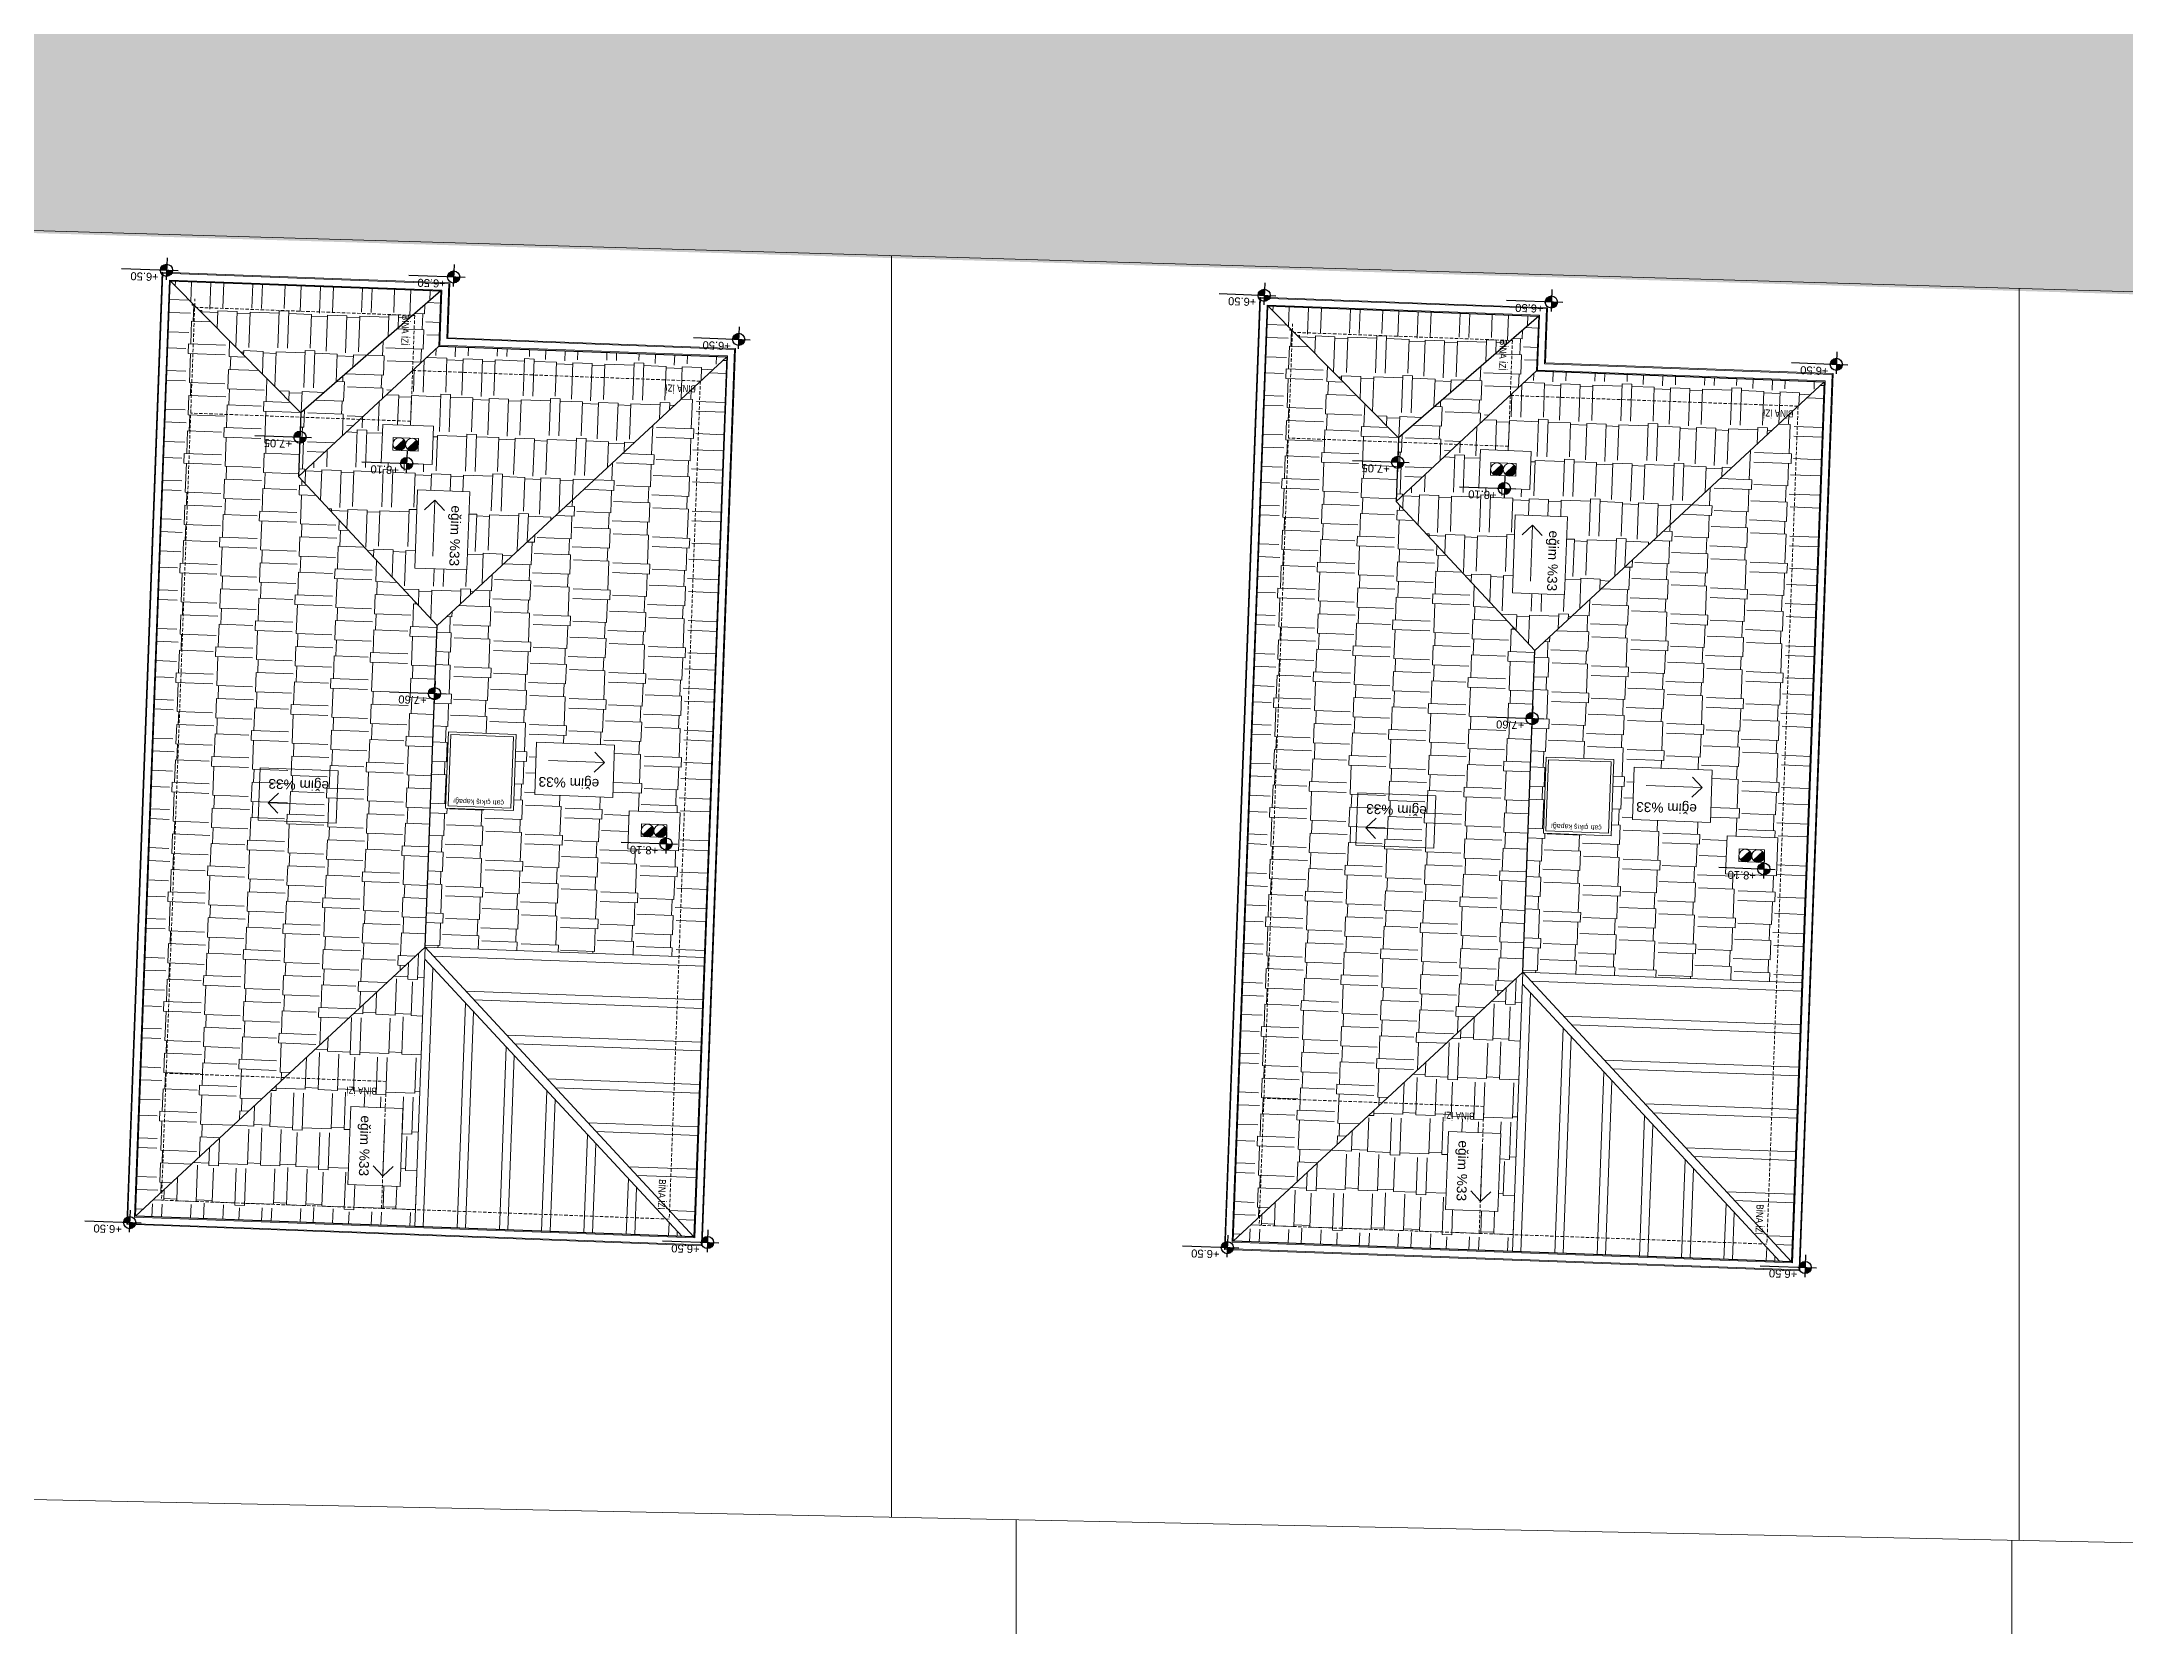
# Model space of a CAD drawing. Header units: centimetres. Extents: x 63871 to 181827, y -95930 to 42199.
# Drawn here: x 173353 to 175814, y -31259 to -29388 of the extents above; entities that cross this region are included whole.
import ezdxf
from ezdxf.enums import TextEntityAlignment as Align

# ---------------------------------------------------------------- set-up
doc = ezdxf.new("R2010")
doc.units = ezdxf.units.CM
doc.linetypes.add('11-021_500-SatisOfisi_220512$0${ Diamond }', pattern=[12, 4, -2, 2, 2, -2])
for name, color, linetype, lineweight in [('A-AREA-IDEN', 7, 'Continuous', 9), ('ARA SINIRLAR', 225, 'Continuous', 15), ('ARM_Pen_No__252', 8, 'Continuous', 18), ('Baca', 82, 'Continuous', 9), ('İz DÜŞÜMÜ', 7, '11-021_500-SatisOfisi_220512$0${ Diamond }', 18), ('OLUK', 222, 'Continuous', 15), ('TARAMA', 251, 'Continuous', 5), ('Çatı', 144, 'Continuous', 30)]:
    doc.layers.add(name, color=color, linetype=linetype, lineweight=lineweight)
doc.layers.add('KOT', color=171, linetype='Continuous')
doc.styles.add('Arial', font='Arial.ttf', dxfattribs={"height": 250})
doc.styles.add('Arial_1', font='Arial.ttf', dxfattribs={"height": 300})
doc.styles.add('MtXpl_Arial_Narrow_1', font='')
doc.styles.get('MtXpl_Arial_Narrow_1').set_extended_font_data('Arial Narrow')
pattern_1 = [(177.87319, (371529.93, -1737.8), (-98.784803, -42.082955), [22.86, -19.05, 26.67, -11.43, 34.29, -15.24]), (177.87319, (371507.013, -1738.854), (-98.784803, -42.082955), [19.05, -72.39, 15.24, -22.86]), (177.87319, (371461.5, -1732.398), (-98.784803, -42.082955), [11.43, -118.11]), (267.87319, (371529.928, -1737.798), (30.6659616, -46.8903553), [43.815, -139.065]), (267.87319, (371507.084, -1736.95), (30.6659616, -46.8903553), [42.8625, -140.0175]), (267.87319, (371488.047, -1736.243), (30.6659616, -46.8903553), [40.005, -142.875]), (267.87319, (371461.5, -1732.398), (30.6659616, -46.8903553), [43.815, -139.065]), (267.87319, (371450.08, -1731.973), (30.6659616, -46.8903553), [43.815, -139.065]), (267.87319, (371415.707, -1733.556), (30.6659616, -46.8903553), [41.91, -140.97])]
pattern_2 = [(87.87319, (371529.93, -1737.8), (-42.082955, 98.784803), [22.86, -19.05, 26.67, -11.43, 34.29, -15.24]), (87.87319, (371528.873, -1714.883), (-42.082955, 98.784803), [19.05, -72.39, 15.24, -22.86]), (87.87319, (371535.33, -1669.37), (-42.082955, 98.784803), [11.43, -118.11]), (177.87319, (371529.928, -1737.798), (-46.8903553, -30.6659616), [43.815, -139.065]), (177.87319, (371530.777, -1714.954), (-46.8903553, -30.6659616), [42.8625, -140.0175]), (177.87319, (371531.483, -1695.917), (-46.8903553, -30.6659616), [40.005, -142.875]), (177.87319, (371535.33, -1669.37), (-46.8903553, -30.6659616), [43.815, -139.065]), (177.87319, (371535.753, -1657.95), (-46.8903553, -30.6659616), [43.815, -139.065]), (177.87319, (371534.17, -1623.577), (-46.8903553, -30.6659616), [41.91, -140.97])]
pattern_3 = [(177.87319, (372826.173, -1767.34), (-98.784803, -42.082955), [22.86, -19.05, 26.67, -11.43, 34.29, -15.24]), (177.87319, (372803.26, -1768.397), (-98.784803, -42.082955), [19.05, -72.39, 15.24, -22.86]), (177.87319, (372757.746, -1761.94), (-98.784803, -42.082955), [11.43, -118.11]), (267.87319, (372826.173, -1767.342), (30.6659616, -46.8903553), [43.815, -139.065]), (267.87319, (372803.33, -1766.494), (30.6659616, -46.8903553), [42.8625, -140.0175]), (267.87319, (372784.29, -1765.787), (30.6659616, -46.8903553), [40.005, -142.875]), (267.87319, (372757.746, -1761.94), (30.6659616, -46.8903553), [43.815, -139.065]), (267.87319, (372746.324, -1761.517), (30.6659616, -46.8903553), [43.815, -139.065]), (267.87319, (372711.95, -1763.1), (30.6659616, -46.8903553), [41.91, -140.97])]
pattern_4 = [(87.87319, (372826.173, -1767.34), (-42.082955, 98.784803), [22.86, -19.05, 26.67, -11.43, 34.29, -15.24]), (87.87319, (372825.117, -1744.427), (-42.082955, 98.784803), [19.05, -72.39, 15.24, -22.86]), (87.87319, (372831.573, -1698.915), (-42.082955, 98.784803), [11.43, -118.11]), (177.87319, (372826.173, -1767.342), (-46.8903553, -30.6659616), [43.815, -139.065]), (177.87319, (372827.02, -1744.498), (-46.8903553, -30.6659616), [42.8625, -140.0175]), (177.87319, (372827.728, -1725.46), (-46.8903553, -30.6659616), [40.005, -142.875]), (177.87319, (372831.573, -1698.915), (-46.8903553, -30.6659616), [43.815, -139.065]), (177.87319, (372831.998, -1687.493), (-46.8903553, -30.6659616), [43.815, -139.065]), (177.87319, (372830.415, -1653.12), (-46.8903553, -30.6659616), [41.91, -140.97])]

# ---------------------------------------------------------------- blocks, each defined once
blk = doc.blocks.new('afadfa')
at = {"layer": 'Baca'}
h = blk.add_hatch(color=0, dxfattribs=at)
h.dxf.hatch_style = 1
h.paths.add_polyline_path([(525548.6, 4261233.8, 0.670516), (525535.8, 4261228.6, 0.199315), (525538, 4261223.2)])
h = blk.add_hatch(color=0, dxfattribs=at)
h.dxf.hatch_style = 1
h.paths.add_polyline_path([(525563.7, 4261233.8, 0.675614), (525550.8, 4261228.6, 0.202965), (525553, 4261223.2)])
for p, q in [((525538, 4261223.2), (525548.6, 4261233.8)), ((525553, 4261223.2), (525563.7, 4261233.8))]:
    blk.add_line(p, q, dxfattribs=at)
blk.add_lwpolyline([(525535.8, 4261236.1), (525565.8, 4261236), (525565.8, 4261221), (525535.8, 4261221.1)], close=True, dxfattribs=at)
for centre in [(525543.3, 4261228.6), (525558.3, 4261228.6)]:
    blk.add_circle(centre, 7.5, dxfattribs=at)

msp = doc.modelspace()

# ---------------------------------------------------------------- hatches: boundary and pattern name
at = {"layer": 'ARM_Pen_No__252'}
h = msp.add_hatch(dxfattribs=at)
h.set_pattern_fill('AR-HBONE', color=256, scale=0.51)
h.set_pattern_definition([(45, (0, -50000), (0, 73.27889), [155.448, -51.816]), (135, (36.64, -49963.36), (7e-15, 73.27889), [155.448, -51.816])])
h.paths.add_polyline_path([(166587.4, -29014.1), (166646, -29418.8), (178425.7, -29762.2), (178443.2, -29362.6)])

# ---------------------------------------------------------------- linework, layer by layer
at = {"layer": 'ARA SINIRLAR', "color": 5}
for p, q in [((178425.8, -29759.3), (166646.1, -29415.9)), ((174357, -29640.7), (174357, -31130.3)), ((175688.8, -29679.5), (175688.8, -31157.5)), ((166872, -30977), (178362.4, -31212.3)), ((174504.3, -31133.3), (174504.3, -32795.3)), ((175680.2, -31157.4), (175680.2, -32820.1))]:
    msp.add_line(p, q, dxfattribs=at)

# ---------------------------------------------------------------- next in the draw order: wipeouts: each hides what was drawn before it
for points in [[(174172.8, -29750.4), (174133.4, -30809.7), (173453.9, -30784.4), (173495.6, -29660.2), (173835.4, -29672.8), (173833, -29737.8)], [(175469, -29779.9), (175429.7, -30839.2), (174750.1, -30814), (174791.9, -29689.8), (175131.7, -29702.4), (175129.2, -29767.3)]]:
    msp.add_wipeout(points).dxf.layer = 'OLUK'

# ---------------------------------------------------------------- next in the draw order: hatches: boundary and pattern name
at = {"layer": 'KOT'}
h = msp.add_hatch(color=256, dxfattribs=at)
h.dxf.hatch_style = 1
h.paths.add_polyline_path([(173493.8, -29657.8, 0.009987), (173493.8, -29658.1), (173501, -29658.3), (173501.3, -29650.9, 0.414214)])
h = msp.add_hatch(color=256, dxfattribs=at)
h.dxf.hatch_style = 1
h.paths.add_polyline_path([(173500.7, -29664.8, 0.402561), (173508.2, -29658.2), (173501, -29657.9)])
h = msp.add_hatch(color=256, dxfattribs=at)
h.dxf.hatch_style = 1
h.paths.add_polyline_path([(173832.9, -29665.6, 0.009987), (173832.9, -29665.9), (173840, -29666.2), (173840.3, -29658.7, 0.414214)])
h = msp.add_hatch(color=256, dxfattribs=at)
h.dxf.hatch_style = 1
h.paths.add_polyline_path([(173839.8, -29672.7, 0.402561), (173847.2, -29666), (173840, -29665.8)])
h = msp.add_hatch(color=256, dxfattribs=at)
h.dxf.hatch_style = 1
h.paths.add_polyline_path([(174790.1, -29687.3, 0.009987), (174790.1, -29687.6), (174797.2, -29687.9), (174797.5, -29680.4, 0.414214)])
h = msp.add_hatch(color=256, dxfattribs=at)
h.dxf.hatch_style = 1
h.paths.add_polyline_path([(174797, -29694.3, 0.402561), (174804.4, -29687.7), (174797.2, -29687.5)])
h = msp.add_hatch(color=256, dxfattribs=at)
h.dxf.hatch_style = 1
h.paths.add_polyline_path([(175129.1, -29695.2, 0.009987), (175129.1, -29695.5), (175136.3, -29695.7), (175136.5, -29688.3, 0.414214)])
h = msp.add_hatch(color=256, dxfattribs=at)
h.dxf.hatch_style = 1
h.paths.add_polyline_path([(175136, -29702.2, 0.402561), (175143.4, -29695.6), (175136.3, -29695.3)])
h = msp.add_hatch(color=256, dxfattribs=at)
h.dxf.hatch_style = 1
h.paths.add_polyline_path([(174169.4, -29739.3, 0.009987), (174169.4, -29739.6), (174176.6, -29739.9), (174176.8, -29732.4, 0.414214)])
h = msp.add_hatch(color=256, dxfattribs=at)
h.dxf.hatch_style = 1
h.paths.add_polyline_path([(174176.3, -29746.3, 0.402561), (174183.7, -29739.7), (174176.6, -29739.4)])
h = msp.add_hatch(color=256, dxfattribs=at)
h.dxf.hatch_style = 1
h.paths.add_polyline_path([(175465.6, -29768.9, 0.009987), (175465.6, -29769.1), (175472.8, -29769.4), (175473.1, -29762, 0.414214)])
h = msp.add_hatch(color=256, dxfattribs=at)
h.dxf.hatch_style = 1
h.paths.add_polyline_path([(175472.6, -29775.9, 0.402561), (175480, -29769.3), (175472.8, -29769)])
h = msp.add_hatch(color=256, dxfattribs=at)
h.dxf.hatch_style = 1
h.paths.add_polyline_path([(173651.4, -29854.9, 0.009987), (173651.4, -29855.1), (173658.5, -29855.4), (173658.8, -29848, 0.414214)])
h = msp.add_hatch(color=256, dxfattribs=at)
h.dxf.hatch_style = 1
h.paths.add_polyline_path([(173658.3, -29861.9, 0.402561), (173665.7, -29855.3), (173658.5, -29855)])
h = msp.add_hatch(color=256, dxfattribs=at)
h.dxf.hatch_style = 1
h.paths.add_polyline_path([(173777.4, -29885.8, 0.009987), (173777.4, -29886.1), (173784.5, -29886.4), (173784.8, -29878.9, 0.414214)])
h = msp.add_hatch(color=256, dxfattribs=at)
h.dxf.hatch_style = 1
h.paths.add_polyline_path([(173784.3, -29892.8, 0.402561), (173791.7, -29886.2), (173784.5, -29885.9)])
h = msp.add_hatch(color=256, dxfattribs=at)
h.dxf.hatch_style = 1
h.paths.add_polyline_path([(174947.6, -29884.4, 0.009987), (174947.6, -29884.7), (174954.8, -29884.9), (174955, -29877.5, 0.414214)])
h = msp.add_hatch(color=256, dxfattribs=at)
h.dxf.hatch_style = 1
h.paths.add_polyline_path([(174954.5, -29891.4, 0.402561), (174961.9, -29884.8), (174954.8, -29884.5)])
h = msp.add_hatch(color=256, dxfattribs=at)
h.dxf.hatch_style = 1
h.paths.add_polyline_path([(175073.6, -29915.3, 0.009987), (175073.6, -29915.6), (175080.8, -29915.9), (175081, -29908.5, 0.414214)])
h = msp.add_hatch(color=256, dxfattribs=at)
h.dxf.hatch_style = 1
h.paths.add_polyline_path([(175080.5, -29922.4, 0.402561), (175087.9, -29915.7), (175080.8, -29915.5)])
h = msp.add_hatch(color=256, dxfattribs=at)
h.dxf.hatch_style = 1
h.paths.add_polyline_path([(173810.2, -30157.5, 0.009987), (173810.2, -30157.8), (173817.4, -30158.1), (173817.7, -30150.6, 0.414214)])
h = msp.add_hatch(color=256, dxfattribs=at)
h.dxf.hatch_style = 1
h.paths.add_polyline_path([(173817.2, -30164.5, 0.402561), (173824.6, -30157.9), (173817.4, -30157.6)])
h = msp.add_hatch(color=256, dxfattribs=at)
h.dxf.hatch_style = 1
h.paths.add_polyline_path([(175106.5, -30187, 0.009987), (175106.5, -30187.3), (175113.6, -30187.6), (175113.9, -30180.2, 0.414214)])
h = msp.add_hatch(color=256, dxfattribs=at)
h.dxf.hatch_style = 1
h.paths.add_polyline_path([(175113.4, -30194.1, 0.402561), (175120.8, -30187.4), (175113.7, -30187.2)])
h = msp.add_hatch(color=256, dxfattribs=at)
h.dxf.hatch_style = 1
h.paths.add_polyline_path([(174083.7, -30335.1, 0.009987), (174083.7, -30335.3), (174090.8, -30335.6), (174091.1, -30328.2, 0.414214)])
h = msp.add_hatch(color=256, dxfattribs=at)
h.dxf.hatch_style = 1
h.paths.add_polyline_path([(174090.6, -30342.1, 0.402561), (174098, -30335.5), (174090.8, -30335.2)])
h = msp.add_hatch(color=256, dxfattribs=at)
h.dxf.hatch_style = 1
h.paths.add_polyline_path([(175379.9, -30364.6, 0.009987), (175379.9, -30364.9), (175387.1, -30365.2), (175387.4, -30357.7, 0.414214)])
h = msp.add_hatch(color=256, dxfattribs=at)
h.dxf.hatch_style = 1
h.paths.add_polyline_path([(175386.8, -30371.6, 0.402561), (175394.2, -30365), (175387.1, -30364.7)])
h = msp.add_hatch(color=256, dxfattribs=at)
h.dxf.hatch_style = 1
h.paths.add_polyline_path([(173450.2, -30782.1, 0.009987), (173450.2, -30782.4), (173457.4, -30782.7), (173457.7, -30775.2, 0.414214)])
h = msp.add_hatch(color=256, dxfattribs=at)
h.dxf.hatch_style = 1
h.paths.add_polyline_path([(173457.1, -30789.1, 0.402561), (173464.6, -30782.5), (173457.4, -30782.2)])
h = msp.add_hatch(color=256, dxfattribs=at)
h.dxf.hatch_style = 1
h.paths.add_polyline_path([(174132.5, -30805.6, 0.009987), (174132.5, -30805.9), (174139.7, -30806.1), (174139.9, -30798.7, 0.414214)])
h = msp.add_hatch(color=256, dxfattribs=at)
h.dxf.hatch_style = 1
h.paths.add_polyline_path([(174139.4, -30812.6, 0.402561), (174146.8, -30806), (174139.7, -30805.7)])
h = msp.add_hatch(color=256, dxfattribs=at)
h.dxf.hatch_style = 1
h.paths.add_polyline_path([(174746.5, -30811.7, 0.009987), (174746.5, -30811.9), (174753.6, -30812.2), (174753.9, -30804.8, 0.414214)])
h = msp.add_hatch(color=256, dxfattribs=at)
h.dxf.hatch_style = 1
h.paths.add_polyline_path([(174753.4, -30818.7, 0.402561), (174760.8, -30812.1), (174753.6, -30811.8)])
h = msp.add_hatch(color=256, dxfattribs=at)
h.dxf.hatch_style = 1
h.paths.add_polyline_path([(175428.8, -30835.1, 0.009987), (175428.7, -30835.4), (175435.9, -30835.7), (175436.2, -30828.2, 0.414214)])
h = msp.add_hatch(color=256, dxfattribs=at)
h.dxf.hatch_style = 1
h.paths.add_polyline_path([(175435.7, -30842.1, 0.402561), (175443.1, -30835.5), (175435.9, -30835.3)])
at = {"layer": 'Çatı', "lineweight": 15}
h = msp.add_hatch(dxfattribs=at)
h.set_pattern_fill('AR-RSHKE', color=251, scale=0.15, angle=267.8732)
h.set_pattern_definition([(267.87319, (371529.93, -1737.8), (42.082955, -98.784803), [22.86, -19.05, 26.67, -11.43, 34.29, -15.24]), (267.87319, (371530.983, -1760.713), (42.082955, -98.784803), [19.05, -72.39, 15.24, -22.86]), (267.87319, (371524.528, -1806.225), (42.082955, -98.784803), [11.43, -118.11]), (357.87319, (371529.928, -1737.798), (46.8903553, 30.6659616), [43.815, -139.065]), (357.87319, (371529.08, -1760.643), (46.8903553, 30.6659616), [42.8625, -140.0175]), (357.87319, (371528.373, -1779.68), (46.8903553, 30.6659616), [40.005, -142.875]), (357.87319, (371524.528, -1806.225), (46.8903553, 30.6659616), [43.815, -139.065]), (357.87319, (371524.103, -1817.647), (46.8903553, 30.6659616), [43.815, -139.065]), (357.87319, (371525.686, -1852.02), (46.8903553, 30.6659616), [41.91, -140.97])])
h.paths.add_polyline_path([(173820.4, -30077.5), (173656.8, -29901.4), (173656.8, -29901.4), (173659.6, -29826.4), (173505.3, -29670.6), (173464.3, -30774.8), (173806.3, -30457.3)])
h = msp.add_hatch(dxfattribs=at)
h.set_pattern_fill('AR-RSHKE', color=251, scale=0.15, angle=177.8732)
h.set_pattern_definition(pattern_1)
h.paths.add_polyline_path([(173825, -29682.4), (173505.3, -29670.6), (173659.6, -29826.4)])
h.paths.add_polyline_path([(173776.8, -29707.9), (173775.3, -29748.9), (173790.5, -29749.5), (173792.1, -29708.5)], flags=24)
h = msp.add_hatch(dxfattribs=at)
h.set_pattern_fill('AR-RSHKE', color=251, scale=0.15, angle=447.8732)
h.set_pattern_definition(pattern_2)
h.paths.add_polyline_path([(173659.6, -29826.4), (173656.8, -29901.4), (173822.6, -29747.4), (173825, -29682.4)])
h.paths.add_polyline_path([(173776.8, -29707.9), (173775.3, -29748.9), (173790.5, -29749.5), (173792.1, -29708.5)], flags=25)
h = msp.add_hatch(dxfattribs=at)
h.set_pattern_fill('AR-RSHKE', color=251, scale=0.15, angle=267.8732)
h.set_pattern_definition([(267.87319, (372826.173, -1767.34), (42.082955, -98.784803), [22.86, -19.05, 26.67, -11.43, 34.29, -15.24]), (267.87319, (372827.23, -1790.257), (42.082955, -98.784803), [19.05, -72.39, 15.24, -22.86]), (267.87319, (372820.77, -1835.77), (42.082955, -98.784803), [11.43, -118.11]), (357.87319, (372826.173, -1767.342), (46.8903553, 30.6659616), [43.815, -139.065]), (357.87319, (372825.324, -1790.186), (46.8903553, 30.6659616), [42.8625, -140.0175]), (357.87319, (372824.617, -1809.223), (46.8903553, 30.6659616), [40.005, -142.875]), (357.87319, (372820.772, -1835.77), (46.8903553, 30.6659616), [43.815, -139.065]), (357.87319, (372820.348, -1847.19), (46.8903553, 30.6659616), [43.815, -139.065]), (357.87319, (372821.93, -1881.563), (46.8903553, 30.6659616), [41.91, -140.97])])
h.paths.add_polyline_path([(175116.6, -30107.1), (174953.1, -29930.9), (174953.1, -29930.9), (174955.8, -29855.9), (174801.5, -29700.1), (174760.5, -30804.3), (175102.5, -30486.8)])
h = msp.add_hatch(dxfattribs=at)
h.set_pattern_fill('AR-RSHKE', color=251, scale=0.15, angle=177.8732)
h.set_pattern_definition(pattern_3)
h.paths.add_polyline_path([(175121.3, -29712), (174801.5, -29700.1), (174955.8, -29855.9)])
h.paths.add_polyline_path([(175073.1, -29737.4), (175071.5, -29778.5), (175086.8, -29779), (175088.3, -29738)], flags=24)
h = msp.add_hatch(dxfattribs=at)
h.set_pattern_fill('AR-RSHKE', color=251, scale=0.15, angle=447.8732)
h.set_pattern_definition(pattern_4)
h.paths.add_polyline_path([(174955.8, -29855.9), (174953.1, -29930.9), (175118.9, -29776.9), (175121.3, -29712)])
h.paths.add_polyline_path([(175073.1, -29737.4), (175071.5, -29778.5), (175086.8, -29779), (175088.3, -29738)], flags=25)
h = msp.add_hatch(dxfattribs=at)
h.set_pattern_fill('AR-RSHKE', color=251, scale=0.15, angle=177.8732)
h.set_pattern_definition(pattern_1)
h.paths.add_polyline_path([(173656.8, -29901.4), (173820.4, -30077.5), (174162.4, -29760), (173822.6, -29747.4)])
h.paths.add_polyline_path([(173754.5, -29885), (173756.2, -29840), (173816.2, -29842.2), (173814.5, -29887.2)], flags=16)
h.paths.add_polyline_path([(173768, -29870.4), (173768.6, -29855.4), (173798.6, -29856.6), (173798, -29871.6)], flags=0)
h.paths.add_polyline_path([(173768.3, -29863, -1), (173783.3, -29863.5, -1), (173798.3, -29864.1, -1), (173783.3, -29863.5, -1)], flags=0)
h.paths.add_polyline_path([(173797.4, -29917.4), (173859.1, -29919.7), (173855.7, -30011.8), (173794, -30009.5)], flags=16)
h.paths.add_polyline_path([(173831.3, -29932.5), (173828.4, -30009.8), (173852.1, -30010.7), (173855, -29933.4)], flags=8)
h.paths.add_polyline_path([(174128.8, -29791.6), (174087.8, -29790), (174087.2, -29805.2), (174128.2, -29806.8)], flags=25)
h = msp.add_hatch(dxfattribs=at)
h.set_pattern_fill('AR-RSHKE', color=251, scale=0.15, angle=447.8732)
h.set_pattern_definition(pattern_2)
h.paths.add_polyline_path([(173806.3, -30457.3), (174136.1, -30469.5), (174162.4, -29760), (173820.4, -30077.5)])
h.paths.add_polyline_path([(174030.1, -30218.7), (174027.8, -30280.4), (173935.7, -30277), (173938, -30215.3)], flags=16)
h.paths.add_polyline_path([(173913.8, -30206.1), (173910.5, -30296), (173830.5, -30293.1), (173833.9, -30203.1)], flags=16)
h.paths.add_polyline_path([(173910.7, -30209), (173907.6, -30292.9), (173833.6, -30290.2), (173836.7, -30206.2)], flags=0)
h.paths.add_polyline_path([(174047.4, -30296.2), (174107.4, -30298.4), (174105.7, -30343.4), (174045.8, -30341.1)], flags=16)
h.paths.add_polyline_path([(174061.9, -30311.7), (174091.8, -30312.8), (174091.3, -30327.9), (174061.3, -30326.7)], flags=0)
h.paths.add_polyline_path([(174076.6, -30319.8, -1), (174091.6, -30320.3, -1), (174076.6, -30319.8, -1), (174061.6, -30319.2, -1)], flags=0)
h.paths.add_polyline_path([(174015, -30252.6), (173937.7, -30249.7), (173936.8, -30273.4), (174014.1, -30276.3)], flags=8)
h.paths.add_polyline_path([(173901.6, -30280.6), (173837.7, -30278.2), (173837.3, -30289.8), (173901.2, -30292.1)], flags=8)
h = msp.add_hatch(dxfattribs=at)
h.set_pattern_fill('AR-RSHKE', color=251, scale=0.15, angle=177.8732)
h.set_pattern_definition(pattern_3)
h.paths.add_polyline_path([(174953.1, -29930.9), (175116.6, -30107.1), (175458.6, -29789.6), (175118.9, -29776.9)])
h.paths.add_polyline_path([(175050.8, -29914.5), (175052.5, -29869.5), (175112.4, -29871.8), (175110.8, -29916.7)], flags=16)
h.paths.add_polyline_path([(175064.3, -29900), (175064.8, -29884.9), (175094.8, -29886.1), (175094.3, -29901.2)], flags=0)
h.paths.add_polyline_path([(175064.6, -29892.5, -1), (175079.5, -29893.1, -1), (175094.5, -29893.6, -1), (175079.5, -29893.1, -1)], flags=0)
h.paths.add_polyline_path([(175093.6, -29946.9), (175155.4, -29949.2), (175151.9, -30041.3), (175090.2, -30039)], flags=16)
h.paths.add_polyline_path([(175127.5, -29962), (175124.6, -30039.3), (175148.4, -30040.2), (175151.2, -29962.9)], flags=8)
h.paths.add_polyline_path([(175425.1, -29821.1), (175384, -29819.5), (175383.4, -29834.8), (175424.5, -29836.3)], flags=25)
h = msp.add_hatch(dxfattribs=at)
h.set_pattern_fill('AR-RSHKE', color=251, scale=0.15, angle=447.8732)
h.set_pattern_definition(pattern_4)
h.paths.add_polyline_path([(175102.5, -30486.8), (175432.3, -30499.1), (175458.6, -29789.6), (175116.6, -30107.1)])
h.paths.add_polyline_path([(175326.3, -30248.2), (175324, -30310), (175231.9, -30306.5), (175234.2, -30244.8)], flags=16)
h.paths.add_polyline_path([(175210, -30235.6), (175206.7, -30325.6), (175126.8, -30322.6), (175130.1, -30232.7)], flags=16)
h.paths.add_polyline_path([(175206.9, -30238.5), (175203.8, -30322.5), (175129.9, -30319.7), (175133, -30235.8)], flags=0)
h.paths.add_polyline_path([(175343.7, -30325.7), (175403.6, -30328), (175402, -30372.9), (175342, -30370.7)], flags=16)
h.paths.add_polyline_path([(175358.1, -30341.2), (175388.1, -30342.4), (175387.5, -30357.4), (175357.5, -30356.3)], flags=0)
h.paths.add_polyline_path([(175372.8, -30349.3, -1), (175387.8, -30349.9, -1), (175372.8, -30349.3, -1), (175357.8, -30348.8, -1)], flags=0)
h.paths.add_polyline_path([(175311.2, -30282.1), (175234, -30279.2), (175233.1, -30303), (175310.3, -30305.8)], flags=8)
h.paths.add_polyline_path([(175197.9, -30310.1), (175134, -30307.7), (175133.5, -30319.3), (175197.4, -30321.7)], flags=8)
h = msp.add_hatch(dxfattribs=at)
h.set_pattern_fill('AR-RSHKE', color=251, scale=0.15, angle=357.8732)
h.set_pattern_definition([(357.87319, (371529.93, -1737.8), (98.784803, 42.082955), [22.86, -19.05, 26.67, -11.43, 34.29, -15.24]), (357.87319, (371552.843, -1736.743), (98.784803, 42.082955), [19.05, -72.39, 15.24, -22.86]), (357.87319, (371598.355, -1743.2), (98.784803, 42.082955), [11.43, -118.11]), (87.87319, (371529.928, -1737.798), (-30.6659616, 46.8903553), [43.815, -139.065]), (87.87319, (371552.772, -1738.647), (-30.6659616, 46.8903553), [42.8625, -140.0175]), (87.87319, (371571.81, -1739.354), (-30.6659616, 46.8903553), [40.005, -142.875]), (87.87319, (371598.355, -1743.2), (-30.6659616, 46.8903553), [43.815, -139.065]), (87.87319, (371609.777, -1743.623), (-30.6659616, 46.8903553), [43.815, -139.065]), (87.87319, (371644.15, -1742.04), (-30.6659616, 46.8903553), [41.91, -140.97])])
h.paths.add_polyline_path([(173806.3, -30457.3), (173464.3, -30774.8), (173794, -30787.1)])
h.paths.add_polyline_path([(173780.1, -30647.5), (173776.7, -30739.6), (173715, -30737.3), (173718.4, -30645.2)], flags=16)
h.paths.add_polyline_path([(173724.4, -30652.6), (173721.5, -30729.9), (173745.3, -30730.8), (173748.1, -30653.5)], flags=8)
h.paths.add_polyline_path([(173752, -30620.7), (173711, -30619.1), (173710.4, -30634.3), (173751.5, -30635.9)], flags=24)
h = msp.add_hatch(dxfattribs=at)
h.set_pattern_fill('AR-RSHKE', color=251, scale=0.15, angle=357.8732)
h.set_pattern_definition([(357.87319, (372826.173, -1767.34), (98.784803, 42.082955), [22.86, -19.05, 26.67, -11.43, 34.29, -15.24]), (357.87319, (372849.088, -1766.287), (98.784803, 42.082955), [19.05, -72.39, 15.24, -22.86]), (357.87319, (372894.6, -1772.743), (98.784803, 42.082955), [11.43, -118.11]), (87.87319, (372826.173, -1767.342), (-30.6659616, 46.8903553), [43.815, -139.065]), (87.87319, (372849.017, -1768.19), (-30.6659616, 46.8903553), [42.8625, -140.0175]), (87.87319, (372868.054, -1768.897), (-30.6659616, 46.8903553), [40.005, -142.875]), (87.87319, (372894.6, -1772.743), (-30.6659616, 46.8903553), [43.815, -139.065]), (87.87319, (372906.02, -1773.167), (-30.6659616, 46.8903553), [43.815, -139.065]), (87.87319, (372940.394, -1771.584), (-30.6659616, 46.8903553), [41.91, -140.97])])
h.paths.add_polyline_path([(175102.5, -30486.8), (174760.5, -30804.3), (175090.3, -30816.6)])
h.paths.add_polyline_path([(175076.4, -30677.1), (175073, -30769.2), (175011.2, -30766.9), (175014.6, -30674.8)], flags=16)
h.paths.add_polyline_path([(175020.6, -30682.2), (175017.8, -30759.5), (175041.5, -30760.3), (175044.4, -30683.1)], flags=8)
h.paths.add_polyline_path([(175048.3, -30650.2), (175007.2, -30648.7), (175006.7, -30663.9), (175047.7, -30665.4)], flags=24)

# ---------------------------------------------------------------- next in the draw order: linework, layer by layer
at = {"layer": 'A-AREA-IDEN'}
for p, q in [((173817.9, -29929.3), (173805.5, -29940.7)), ((173815.4, -29995.5), (173817.9, -29929.3)), ((173817.9, -29929.3), (173829.3, -29941.6)), ((175114.1, -29958.8), (175101.8, -29970.3)), ((175111.6, -30025.1), (175114.1, -29958.8)), ((175114.1, -29958.8), (175125.5, -29971.1)), ((173952, -30236.7), (174018.2, -30239.2)), ((174018.2, -30239.2), (174005.9, -30250.6)), ((174018.2, -30239.2), (174006.8, -30226.8)), ((175314.4, -30268.7), (175303, -30256.4)), ((173621, -30286.8), (173633.3, -30275.4)), ((173687.2, -30289.3), (173621, -30286.8)), ((173621, -30286.8), (173632.4, -30299.1)), ((175248.2, -30266.2), (175314.4, -30268.7)), ((175314.4, -30268.7), (175302.1, -30280.1)), ((174917.2, -30316.4), (174929.5, -30304.9)), ((174983.4, -30318.8), (174917.2, -30316.4)), ((174917.2, -30316.4), (174928.6, -30328.7)), ((173758.7, -30661.5), (173756.2, -30727.7)), ((175055, -30691), (175052.5, -30757.3)), ((173756.2, -30727.7), (173744.8, -30715.4)), ((173756.2, -30727.7), (173768.6, -30716.3)), ((175052.5, -30757.3), (175041.1, -30745)), ((175052.5, -30757.3), (175064.8, -30745.9))]:
    msp.add_line(p, q, dxfattribs=at)
for points in [[(173794, -30009.5), (173797.4, -29917.4), (173859.1, -29919.7), (173855.7, -30011.8)], [(175090.2, -30039), (175093.6, -29946.9), (175155.4, -29949.2), (175151.9, -30041.3)], [(173910.5, -30296), (173830.5, -30293.1), (173833.9, -30203.1), (173913.8, -30206.1)], [(173907.6, -30292.9), (173833.6, -30290.2), (173836.7, -30206.2), (173910.7, -30209)], [(173938, -30215.3), (174030.1, -30218.7), (174027.8, -30280.4), (173935.7, -30277)], [(175206.7, -30325.6), (175126.8, -30322.6), (175130.1, -30232.7), (175210, -30235.6)], [(175203.8, -30322.5), (175129.9, -30319.7), (175133, -30235.8), (175206.9, -30238.5)], [(173701.2, -30310.7), (173609.1, -30307.3), (173611.4, -30245.6), (173703.5, -30249)], [(175234.2, -30244.8), (175326.3, -30248.2), (175324, -30310), (175231.9, -30306.5)], [(174997.4, -30340.3), (174905.3, -30336.8), (174907.6, -30275.1), (174999.7, -30278.5)], [(173780.1, -30647.5), (173776.7, -30739.6), (173715, -30737.3), (173718.4, -30645.2)], [(175076.4, -30677.1), (175073, -30769.2), (175011.2, -30766.9), (175014.6, -30674.8)]]:
    msp.add_lwpolyline(points, close=True, dxfattribs=at)
at = {"layer": 'Baca'}
for points in [[(173816.2, -29842.2), (173756.2, -29840), (173754.5, -29885), (173814.5, -29887.2)], [(175112.4, -29871.8), (175052.5, -29869.5), (175050.8, -29914.5), (175110.8, -29916.7)], [(174107.4, -30298.4), (174047.4, -30296.2), (174045.8, -30341.1), (174105.7, -30343.4)], [(175403.6, -30328), (175343.7, -30325.7), (175342, -30370.7), (175402, -30372.9)]]:
    msp.add_lwpolyline(points, close=True, dxfattribs=at)
at = {"layer": 'İz DÜŞÜMÜ'}
for p, q in [((173500.5, -30606), (173495, -30755.9)), ((174796.8, -30635.6), (174791.2, -30785.5)), ((173754.8, -30765.6), (173495, -30755.9)), ((175051, -30795.1), (174791.2, -30785.5))]:
    msp.add_line(p, q, dxfattribs=at)
for points in [[(173791.5, -29776.3), (173789.3, -29836.2), (173529.5, -29826.6), (173534.1, -29701.7), (173794, -29711.3), (173791.5, -29776.3), (174131.3, -29788.9), (174094.6, -30778.2), (173754.8, -30765.6), (173760.4, -30615.7), (173500.5, -30606), (173534.5, -29691.7)], [(175087.8, -29805.8), (175085.6, -29865.8), (174825.7, -29856.1), (174830.4, -29731.2), (175090.2, -29740.9), (175087.8, -29805.8), (175427.6, -29818.4), (175390.8, -30807.7), (175051, -30795.1), (175056.6, -30645.2), (174796.8, -30635.6), (174830.7, -29721.2)]]:
    msp.add_lwpolyline(points, dxfattribs=at)
at = {"layer": 'KOT'}
for p, q in [((173501.5, -29643.3), (173500.6, -29669.3)), ((173514.6, -29658.8), (173447.8, -29656.4)), ((173853.7, -29666.7), (173786.9, -29664.2)), ((173840.6, -29651.1), (173839.6, -29677.2)), ((174797.8, -29672.8), (174796.8, -29698.8)), ((174810.9, -29688.4), (174744.1, -29685.9)), ((175149.9, -29696.2), (175083.1, -29693.8)), ((175136.8, -29680.7), (175135.9, -29706.7)), ((174190.2, -29740.4), (174123.4, -29737.9)), ((174177.1, -29724.8), (174176.1, -29750.8)), ((175486.4, -29769.9), (175419.7, -29767.4)), ((175473.4, -29754.3), (175472.4, -29780.4)), ((173659.1, -29840.3), (173658.1, -29866.4)), ((173672.2, -29855.9), (173605.4, -29853.4)), ((173785.1, -29871.3), (173784.1, -29897.3)), ((174955.3, -29869.9), (174954.4, -29895.9)), ((173798.2, -29886.9), (173731.4, -29884.4)), ((174968.4, -29885.5), (174901.6, -29883)), ((175094.4, -29916.4), (175027.6, -29913.9)), ((175081.3, -29900.8), (175080.4, -29926.9)), ((173831, -30158.6), (173764.3, -30156.1)), ((173818, -30143), (173817, -30169)), ((175127.3, -30188.1), (175060.5, -30185.6)), ((175114.2, -30172.5), (175113.2, -30198.6)), ((174104.5, -30336.1), (174037.7, -30333.6)), ((174091.4, -30320.5), (174090.4, -30346.6)), ((175400.7, -30365.7), (175333.9, -30363.2)), ((175387.6, -30350.1), (175386.7, -30376.1)), ((173471, -30783.2), (173404.3, -30780.7)), ((173457.9, -30767.6), (173457, -30793.6)), ((174153.3, -30806.6), (174086.5, -30804.2)), ((174140.2, -30791), (174139.2, -30817.1)), ((174754.2, -30797.1), (174753.2, -30823.2)), ((174767.3, -30812.7), (174700.5, -30810.2)), ((175436.5, -30820.6), (175435.5, -30846.6)), ((175449.5, -30836.2), (175382.8, -30833.7))]:
    msp.add_line(p, q, dxfattribs=at)
for centre in [(173501, -29658), (173840, -29665.9), (174797.2, -29687.6), (175136.3, -29695.5), (174176.6, -29739.6), (175472.8, -29769.1), (173658.5, -29855.1), (173784.5, -29886.1), (174954.8, -29884.7), (175080.8, -29915.6), (173817.4, -30157.8), (175113.6, -30187.3), (174090.8, -30335.3), (175387.1, -30364.9), (173457.4, -30782.4), (174139.7, -30805.8), (174753.6, -30811.9), (175435.9, -30835.4)]:
    msp.add_circle(centre, 7.17, dxfattribs=at)
at = {"layer": 'OLUK'}
for points in [[(173835.4, -29672.8), (173833, -29737.8), (174172.8, -29750.4), (174133.4, -30809.7), (173453.9, -30784.4), (173495.6, -29660.2)], [(173834.4, -29673.8), (173832, -29738.7), (174171.7, -29751.4), (174132.5, -30808.6), (173454.9, -30783.5), (173496.6, -29661.2)], [(173826.1, -29681.5), (173823.7, -29746.4), (174163.4, -29759.1), (174124.8, -30800.3), (173463.2, -30775.8), (173504.3, -29669.5)], [(175131.7, -29702.4), (175129.2, -29767.3), (175469, -29779.9), (175429.7, -30839.2), (174750.1, -30814), (174791.9, -29689.8)], [(175130.6, -29703.3), (175128.2, -29768.3), (175468, -29780.9), (175428.7, -30838.2), (174751.2, -30813), (174792.9, -29690.8)], [(175122.3, -29711), (175119.9, -29776), (175459.7, -29788.6), (175421, -30829.9), (174759.5, -30805.3), (174800.5, -29699.1)]]:
    msp.add_lwpolyline(points, close=True, dxfattribs=at)
at = {"layer": 'TARAMA'}
for p, q in [((173806.3, -30457.3), (173794, -30787.1)), ((173806.3, -30457.3), (174123.8, -30799.3)), ((173806.3, -30457.3), (174136.1, -30469.5)), ((173815.4, -30481.8), (173804, -30787.4)), ((174109.7, -30798.8), (173805.8, -30471.4)), ((173815.9, -30467.6), (174135.7, -30479.5)), ((173854.4, -30509.1), (174134.2, -30519.5)), ((175102.5, -30486.8), (175090.3, -30816.6)), ((175405.9, -30828.3), (175102, -30501)), ((175102.5, -30486.8), (175420, -30828.8)), ((175102.5, -30486.8), (175432.3, -30499.1)), ((175112.1, -30497.2), (175431.9, -30509.1)), ((173853.9, -30523.2), (173844, -30788.9)), ((173863.5, -30533.6), (173854, -30789.3)), ((173864, -30519.5), (174133.8, -30529.5)), ((175111.6, -30511.3), (175100.3, -30817)), ((175150.1, -30552.8), (175140.2, -30818.5)), ((175150.6, -30538.6), (175430.4, -30549)), ((175160.3, -30549), (175430.1, -30559)), ((173902, -30575.1), (173894, -30790.8)), ((173902.5, -30560.9), (174132.3, -30569.5)), ((173912.1, -30571.3), (174132, -30579.5)), ((175159.7, -30563.1), (175150.2, -30818.8)), ((173911.6, -30585.4), (173904, -30791.1)), ((175198.2, -30604.6), (175190.2, -30820.3)), ((175198.7, -30590.5), (175428.6, -30599)), ((175208.4, -30600.8), (175428.2, -30609)), ((173950.1, -30626.9), (173943.9, -30792.6)), ((173950.6, -30612.7), (174130.5, -30619.4)), ((173960.2, -30623.1), (174130.1, -30629.4)), ((175207.8, -30615), (175200.2, -30820.7)), ((173959.7, -30637.2), (173953.9, -30793)), ((175246.3, -30656.4), (175240.2, -30822.2)), ((175246.9, -30642.3), (175426.7, -30649)), ((175256.5, -30652.7), (175426.4, -30659)), ((173998.2, -30678.7), (173993.9, -30794.5)), ((173998.7, -30664.6), (174128.6, -30669.4)), ((174008.3, -30674.9), (174128.3, -30679.4)), ((175256, -30666.8), (175250.2, -30822.5)), ((174007.8, -30689.1), (174003.9, -30794.8)), ((175295, -30694.1), (175424.9, -30698.9)), ((175304.6, -30704.5), (175424.5, -30708.9)), ((174046.3, -30730.5), (174043.9, -30796.3)), ((174046.8, -30716.4), (174126.8, -30719.4)), ((174056.5, -30726.7), (174126.4, -30729.3)), ((175294.4, -30708.2), (175290.1, -30824)), ((175304.1, -30718.6), (175300.1, -30824.4)), ((174055.9, -30740.9), (174053.9, -30796.7)), ((175343.1, -30745.9), (175423, -30748.9)), ((175352.7, -30756.3), (175422.6, -30758.9)), ((174094.9, -30768.2), (174124.9, -30769.3)), ((174104.6, -30778.6), (174124.5, -30779.3)), ((175342.5, -30760.1), (175340.1, -30825.9)), ((175352.2, -30770.4), (175350.1, -30826.2)), ((174094.4, -30782.3), (174093.8, -30798.2)), ((174104, -30792.7), (174103.8, -30798.6)), ((175391.2, -30797.8), (175421.2, -30798.9)), ((175390.7, -30811.9), (175390.1, -30827.7)), ((175400.3, -30822.2), (175400.1, -30828.1)), ((175400.8, -30808.1), (175420.8, -30808.9))]:
    msp.add_line(p, q, dxfattribs=at)
at = {"layer": 'Çatı'}
for p, q in [((173659.6, -29826.4), (173505.3, -29670.6)), ((173825, -29682.4), (173659.6, -29826.4)), ((174955.8, -29855.9), (174801.5, -29700.1)), ((175121.3, -29712), (174955.8, -29855.9)), ((173656.8, -29901.4), (173822.6, -29747.4)), ((173820.4, -30077.5), (174162.4, -29760)), ((174953.1, -29930.9), (175118.9, -29776.9)), ((175116.6, -30107.1), (175458.6, -29789.6)), ((173659.6, -29826.4), (173656.8, -29901.4)), ((174955.8, -29855.9), (174953.1, -29930.9)), ((173820.4, -30077.5), (173656.8, -29901.4)), ((175116.6, -30107.1), (174953.1, -29930.9)), ((173806.3, -30457.3), (173820.4, -30077.5)), ((175102.5, -30486.8), (175116.6, -30107.1)), ((173806.3, -30457.3), (173464.3, -30774.8)), ((174123.8, -30799.3), (173806.3, -30457.3)), ((175102.5, -30486.8), (174760.5, -30804.3)), ((175420, -30828.8), (175102.5, -30486.8))]:
    msp.add_line(p, q, dxfattribs=at)
for points in [[(173825, -29682.4), (173822.6, -29747.4), (174162.4, -29760), (174123.8, -30799.3), (173464.3, -30774.8), (173505.3, -29670.6)], [(175121.3, -29712), (175118.9, -29776.9), (175458.6, -29789.6), (175420, -30828.8), (174760.5, -30804.3), (174801.5, -29700.1)]]:
    msp.add_lwpolyline(points, close=True, dxfattribs=at)

# ---------------------------------------------------------------- next in the draw order: block references
at = {"layer": 'Baca', "rotation": 177.8731895439683}
for p in [(857111.9, 4208925.8), (858408.1, 4208896.2), (857405.1, 4208469.5), (858701.4, 4208440)]:
    msp.add_blockref('afadfa', p, dxfattribs=at)

# ---------------------------------------------------------------- next in the draw order: texts
at = {"style": 'MtXpl_Arial_Narrow_1'}
for rotation, p in [(267.8302, (173779.3, -29710.5)), (267.8302, (175075.5, -29740.1)), (177.8302, (174126.2, -29794)), (177.8302, (175422.4, -29823.5)), (177.8302, (173749.4, -30623.1)), (177.8302, (175045.6, -30652.7)), (267.8302, (174082.4, -30731)), (267.8302, (175378.6, -30760.6))]:
    msp.add_text('BİNA İZİ', height=8.32, rotation=rotation, dxfattribs=at).set_placement(p)
at = {"layer": 'A-AREA-IDEN', "style": 'Arial_1'}
for p in [(173869.5, -30283.1), (175165.8, -30312.6)]:
    msp.add_text('çatı çıkış kapağı', height=5.953, rotation=177.8732, dxfattribs=at).set_placement(p, align=Align.CENTER)
at = {"layer": 'A-AREA-IDEN', "char_height": 11.52, "width": 136.287, "attachment_point": 2, "line_spacing_factor": 0.941778, "style": 'Arial'}
for insert, rotation in [((173847.6, -29971.7), 267.8732), ((175143.9, -30001.3), 267.8732), ((173656.8, -30271.3), 177.8732), ((173975.8, -30268.9), 177.8732), ((174953.1, -30300.9), 177.8732), ((175272, -30298.5), 177.8732), ((173740.8, -30691.9), 267.8732), ((175037, -30721.4), 267.8732)]:
    msp.add_mtext('eğim %33', dxfattribs=dict(at, insert=insert, rotation=rotation))
at = {"layer": 'KOT', "char_height": 9.45, "width": 57.696, "attachment_point": 2, "rotation": 177.8732, "line_spacing_factor": 0.941778, "style": 'Arial_1'}
for s, insert in [('+6.50', (173474.8, -29670.2)), ('+6.50', (173813.8, -29678)), ('+6.50', (174771, -29699.7)), ('+6.50', (175110.1, -29707.6)), ('+6.50', (174150.4, -29751.7)), ('+6.50', (175446.6, -29781.2)), ('+7.05', (173632.3, -29867.2)), ('+8.10', (173758.3, -29898.2)), ('+7.05', (174928.6, -29896.8)), ('+8.10', (175054.6, -29927.7)), ('+7.60', (173791.2, -30169.9)), ('+7.60', (175087.5, -30199.4)), ('+8.10', (174064.6, -30347.4)), ('+8.10', (175360.9, -30377)), ('+6.50', (173431.2, -30794.5)), ('+6.50', (174113.5, -30818)), ('+6.50', (174727.4, -30824)), ('+6.50', (175409.7, -30847.5))]:
    msp.add_mtext(s, dxfattribs=dict(at, insert=insert))

doc.saveas('drawing.dxf')
